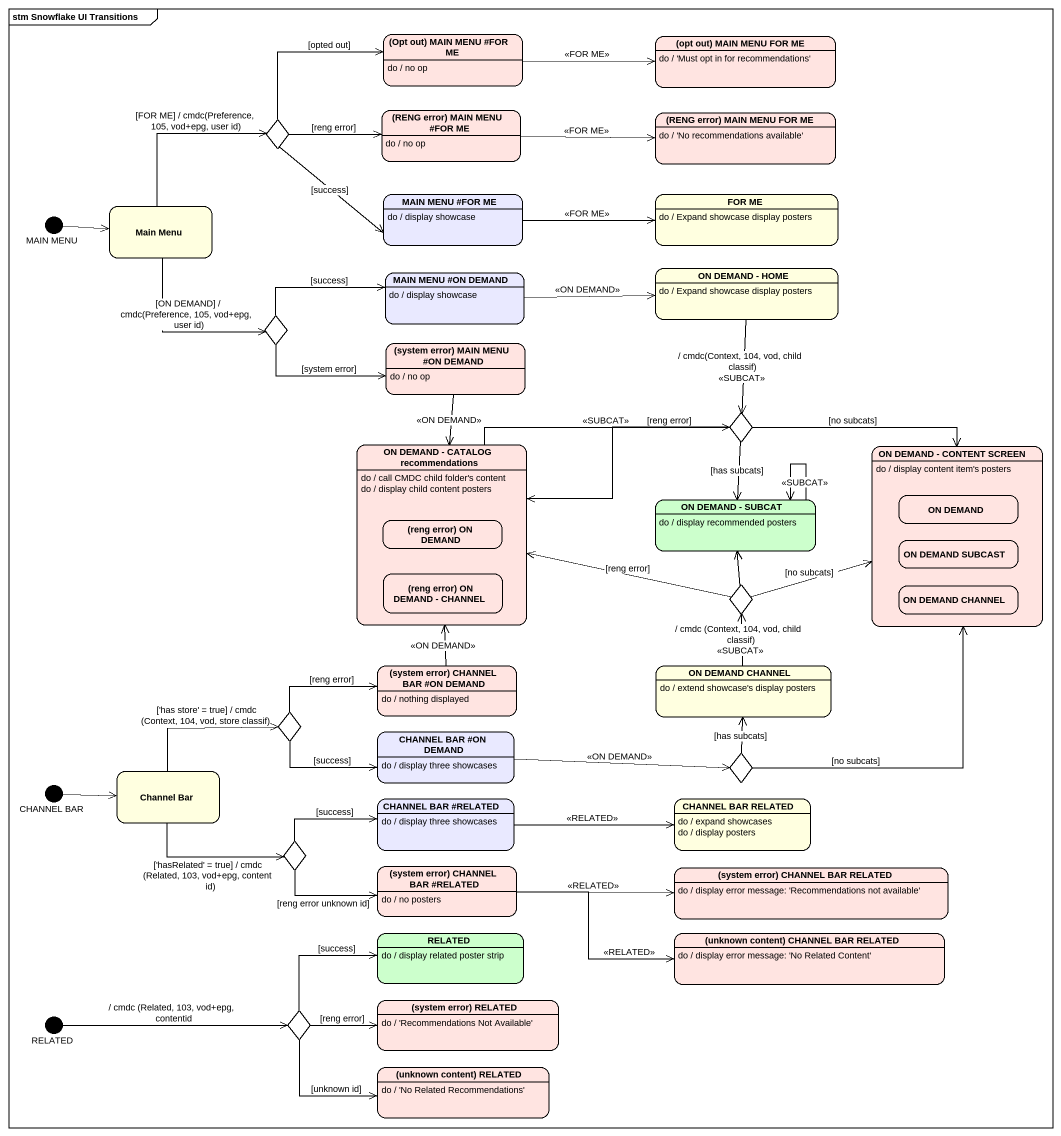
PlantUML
@startuml
mainframe stm Snowflake UI Transitions
hide empty description
state "(Opt out) MAIN MENU #FOR ME" as Opt_out_MAIN_MENU_FOR_ME #FFE4E1
Opt_out_MAIN_MENU_FOR_ME : do / no op
state "(opt out) MAIN MENU FOR ME" as opt_out_MAIN_MENU_FOR_ME #FFE4E1
opt_out_MAIN_MENU_FOR_ME : do / 'Must opt in for recommendations'
state "(RENG error) MAIN MENU #FOR ME" as RENG_error_MAIN_MENU_FOR_ME #FFE4E1
RENG_error_MAIN_MENU_FOR_ME : do / no op
state "(RENG error) MAIN MENU FOR ME" as RENG_error_MAIN_MENU_FOR_ME_2 #FFE4E1
RENG_error_MAIN_MENU_FOR_ME_2 : do / 'No recommendations available'
state choice1 <<choice>>
state "MAIN MENU" as MAIN_MENU <<start>>
state "Main Menu" as Main_Menu #FFFFE0
state "MAIN MENU #FOR ME" as MAIN_MENU_FOR_ME #E9E9FF
MAIN_MENU_FOR_ME : do / display showcase
state "FOR ME" as FOR_ME #FFFFE0
FOR_ME : do / Expand showcase display posters
state "MAIN MENU #ON DEMAND" as MAIN_MENU_ON_DEMAND #E9E9FF
MAIN_MENU_ON_DEMAND : do / display showcase
state "ON DEMAND - HOME" as ON_DEMAND_HOME #FFFFE0
ON_DEMAND_HOME : do / Expand showcase display posters
state choice2 <<choice>>
state "(system error) MAIN MENU #ON DEMAND" as system_error_MAIN_MENU_ON #FFE4E1
system_error_MAIN_MENU_ON : do / no op
state choice3 <<choice>>
state "ON DEMAND - CATALOG recommendations" as ON_DEMAND_CATALOG #FFE4E1 {
  state "(reng error) ON DEMAND" as reng_error_ON_DEMAND #FFE4E1
  state "(reng error) ON DEMAND - CHANNEL" as reng_error_ON_DEMAND_CHANNEL #FFE4E1
}
ON_DEMAND_CATALOG : do / call CMDC child folder's content
ON_DEMAND_CATALOG : do / display child content posters
state "ON DEMAND - CONTENT SCREEN" as ON_DEMAND_CONTENT_SCREEN #FFE4E1 {
  state "ON DEMAND" as ON_DEMAND #FFE4E1
  state "ON DEMAND SUBCAST" as ON_DEMAND_SUBCAST #FFE4E1
  state "ON DEMAND CHANNEL" as ON_DEMAND_CHANNEL #FFE4E1
}
ON_DEMAND_CONTENT_SCREEN : do / display content item's posters
state "ON DEMAND - SUBCAT" as ON_DEMAND_SUBCAT #CCFFCC
ON_DEMAND_SUBCAT : do / display recommended posters
state choice4 <<choice>>
state "(system error) CHANNEL BAR #ON DEMAND" as system_error_CHANNEL_BAR_ON #FFE4E1
system_error_CHANNEL_BAR_ON : do / nothing displayed
state "ON DEMAND CHANNEL" as ON_DEMAND_CHANNEL_2 #FFFFE0
ON_DEMAND_CHANNEL_2 : do / extend showcase's display posters
state choice5 <<choice>>
state "CHANNEL BAR #ON DEMAND" as CHANNEL_BAR_ON_DEMAND #E9E9FF
CHANNEL_BAR_ON_DEMAND : do / display three showcases
state choice6 <<choice>>
state "CHANNEL BAR" as CHANNEL_BAR <<start>>
state "Channel Bar" as Channel_Bar #FFFFE0
state "CHANNEL BAR #RELATED" as CHANNEL_BAR_RELATED #E9E9FF
CHANNEL_BAR_RELATED : do / display three showcases
state "CHANNEL BAR RELATED" as CHANNEL_BAR_RELATED_2 #FFFFE0
CHANNEL_BAR_RELATED_2 : do / expand showcases
CHANNEL_BAR_RELATED_2 : do / display posters
state choice7 <<choice>>
state "(system error) CHANNEL BAR #RELATED" as system_error_CHANNEL_BAR #FFE4E1
system_error_CHANNEL_BAR : do / no posters
state "(system error) CHANNEL BAR RELATED" as system_error_CHANNEL_BAR_2 #FFE4E1
system_error_CHANNEL_BAR_2 : do / display error message: 'Recommendations not available'
state RELATED #CCFFCC
RELATED : do / display related poster strip
state "(unknown content) CHANNEL BAR RELATED" as unknown_content_CHANNEL_BAR #FFE4E1
unknown_content_CHANNEL_BAR : do / display error message: 'No Related Content'
state "(system error) RELATED" as system_error_RELATED #FFE4E1
system_error_RELATED : do / 'Recommendations Not Available'
state "RELATED" as RELATED_2 <<start>>
state choice8 <<choice>>
state "(unknown content) RELATED" as unknown_content_RELATED #FFE4E1
unknown_content_RELATED : do / 'No Related Recommendations'
Opt_out_MAIN_MENU_FOR_ME -right-> opt_out_MAIN_MENU_FOR_ME : <<FOR ME>>
RENG_error_MAIN_MENU_FOR_ME -right-> RENG_error_MAIN_MENU_FOR_ME_2 : <<FOR ME>>
choice1 -right-> Opt_out_MAIN_MENU_FOR_ME : [opted out]
choice1 -right-> RENG_error_MAIN_MENU_FOR_ME : [reng error]
choice1 -right-> MAIN_MENU_FOR_ME : [success]
MAIN_MENU -right-> Main_Menu
Main_Menu -up-> choice1 : [FOR ME] / cmdc(Preference, 105, vod+epg, user id)
Main_Menu --> choice2 : [ON DEMAND] / cmdc(Preference, 105, vod+epg, user id)
MAIN_MENU_FOR_ME -right-> FOR_ME : <<FOR ME>>
MAIN_MENU_ON_DEMAND -right-> ON_DEMAND_HOME : <<ON DEMAND>>
ON_DEMAND_HOME --> choice3 : / cmdc(Context, 104, vod, child classif)\n<<SUBCAT>>
choice2 -right-> MAIN_MENU_ON_DEMAND : [success]
choice2 -right-> system_error_MAIN_MENU_ON : [system error]
system_error_MAIN_MENU_ON --> ON_DEMAND_CATALOG : <<ON DEMAND>>
choice3 -left-> ON_DEMAND_CATALOG : [reng error]
choice3 -right-> ON_DEMAND_CONTENT_SCREEN : [no subcats]
choice3 --> ON_DEMAND_SUBCAT : [has subcats]
ON_DEMAND_CATALOG -right-> choice3 : <<SUBCAT>>
ON_DEMAND_SUBCAT --> ON_DEMAND_SUBCAT : <<SUBCAT>>
choice4 -left-> ON_DEMAND_CATALOG : [reng error]
choice4 -right-> ON_DEMAND_CONTENT_SCREEN : [no subcats]
choice4 -up-> ON_DEMAND_SUBCAT
system_error_CHANNEL_BAR_ON -up-> ON_DEMAND_CATALOG : <<ON DEMAND>>
ON_DEMAND_CHANNEL_2 -up-> choice4 : / cmdc (Context, 104, vod, child classif)\n<<SUBCAT>>
choice5 -right-> system_error_CHANNEL_BAR_ON : [reng error]
choice5 -right-> CHANNEL_BAR_ON_DEMAND : [success]
CHANNEL_BAR_ON_DEMAND -right-> choice6 : <<ON DEMAND>>
choice6 -up-> ON_DEMAND_CONTENT_SCREEN : [no subcats]
choice6 -up-> ON_DEMAND_CHANNEL_2 : [has subcats]
CHANNEL_BAR -right-> Channel_Bar
Channel_Bar -right-> choice5 : ['has store' = true] / cmdc (Context, 104, vod, store classif)
Channel_Bar -right-> choice7 : ['hasRelated' = true] / cmdc (Related, 103, vod+epg, content id)
CHANNEL_BAR_RELATED -right-> CHANNEL_BAR_RELATED_2 : <<RELATED>>
choice7 -right-> CHANNEL_BAR_RELATED : [success]
choice7 -right-> system_error_CHANNEL_BAR : [reng error unknown id]
system_error_CHANNEL_BAR -right-> system_error_CHANNEL_BAR_2 : <<RELATED>>
system_error_CHANNEL_BAR -right-> unknown_content_CHANNEL_BAR : <<RELATED>>
RELATED_2 -right-> choice8 : / cmdc (Related, 103, vod+epg, contentid
choice8 -right-> RELATED : [success]
choice8 -right-> system_error_RELATED : [reng error]
choice8 -right-> unknown_content_RELATED : [unknown id]
@enduml
